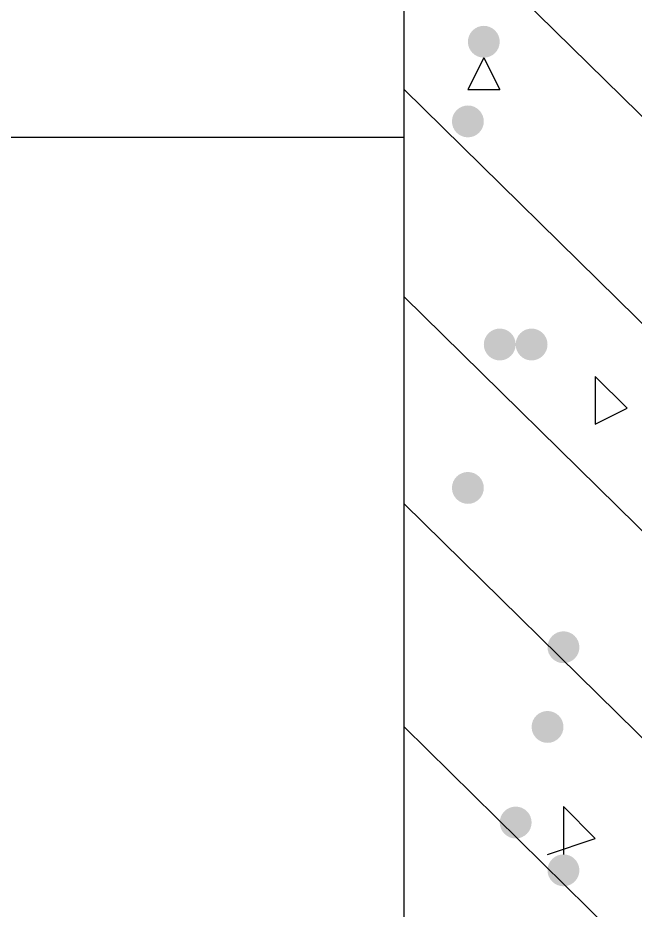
# Model space of a CAD drawing. Header units: inches. Extents: x 11 to 286, y 6 to 196.
# Drawn here: x 183.815 to 185.455, y 102.736 to 105.107 of the extents above; entities that cross this region are included whole.
import ezdxf

# ---------------------------------------------------------------- set-up
doc = ezdxf.new("R2010")
doc.units = ezdxf.units.IN
doc.header["$MEASUREMENT"] = 0
doc.layers.add('PDF_几何图形', color=7, linetype='Continuous')
doc.layers.add('PDF_实体填充', color=7, linetype='Continuous', true_color=0xffffff)

msp = doc.modelspace()

# ---------------------------------------------------------------- hatches: boundary and pattern name
at = {"layer": 'PDF_实体填充', "transparency": 33554559}
h = msp.add_hatch(color=7, dxfattribs=at)
edge = h.paths.add_edge_path(flags=0)
edge.add_spline(control_points=[(185.0954, 105.0431), (185.0954, 105.0198), (185.0764, 105.0008), (185.0531, 105.0008)], knot_values=[0, 0, 0, 0, 1, 1, 1, 1], degree=3, periodic=0)
edge.add_spline(control_points=[(185.0531, 105.0008), (185.0298, 105.0008), (185.0108, 105.0198), (185.0108, 105.0431)], knot_values=[0, 0, 0, 0, 1, 1, 1, 1], degree=3, periodic=0)
edge.add_line((185.0108, 105.0431), (185.0108, 105.0431))
edge.add_spline(control_points=[(185.0108, 105.0431), (185.0108, 105.0664), (185.0298, 105.0854), (185.0531, 105.0854)], knot_values=[0, 0, 0, 0, 1, 1, 1, 1], degree=3, periodic=0)
edge.add_spline(control_points=[(185.0531, 105.0854), (185.0764, 105.0854), (185.0954, 105.0664), (185.0954, 105.0431)], knot_values=[0, 0, 0, 0, 1, 1, 1, 1], degree=3, periodic=0)
edge.add_line((185.0954, 105.0431), (185.0954, 105.0431))
edge.add_line((185.0954, 105.0431), (185.0954, 105.0431))
h = msp.add_hatch(color=7, dxfattribs=at)
edge = h.paths.add_edge_path(flags=0)
edge.add_spline(control_points=[(185.0531, 104.8314), (185.0531, 104.8082), (185.0341, 104.7891), (185.0108, 104.7891)], knot_values=[0, 0, 0, 0, 1, 1, 1, 1], degree=3, periodic=0)
edge.add_spline(control_points=[(185.0108, 104.7891), (184.9875, 104.7891), (184.9684, 104.8082), (184.9684, 104.8314)], knot_values=[0, 0, 0, 0, 1, 1, 1, 1], degree=3, periodic=0)
edge.add_line((184.9684, 104.8314), (184.9684, 104.8314))
edge.add_spline(control_points=[(184.9684, 104.8314), (184.9684, 104.8547), (184.9875, 104.8738), (185.0108, 104.8738)], knot_values=[0, 0, 0, 0, 1, 1, 1, 1], degree=3, periodic=0)
edge.add_spline(control_points=[(185.0108, 104.8738), (185.0341, 104.8738), (185.0531, 104.8547), (185.0531, 104.8314)], knot_values=[0, 0, 0, 0, 1, 1, 1, 1], degree=3, periodic=0)
edge.add_line((185.0531, 104.8314), (185.0531, 104.8314))
edge.add_line((185.0531, 104.8314), (185.0531, 104.8314))
h = msp.add_hatch(color=7, dxfattribs=at)
edge = h.paths.add_edge_path(flags=0)
edge.add_spline(control_points=[(185.1378, 104.2388), (185.1378, 104.2155), (185.1187, 104.1964), (185.0954, 104.1964)], knot_values=[0, 0, 0, 0, 1, 1, 1, 1], degree=3, periodic=0)
edge.add_spline(control_points=[(185.0954, 104.1964), (185.0722, 104.1964), (185.0531, 104.2155), (185.0531, 104.2388)], knot_values=[0, 0, 0, 0, 1, 1, 1, 1], degree=3, periodic=0)
edge.add_line((185.0531, 104.2388), (185.0531, 104.2388))
edge.add_spline(control_points=[(185.0531, 104.2388), (185.0531, 104.2621), (185.0722, 104.2811), (185.0954, 104.2811)], knot_values=[0, 0, 0, 0, 1, 1, 1, 1], degree=3, periodic=0)
edge.add_spline(control_points=[(185.0954, 104.2811), (185.1187, 104.2811), (185.1378, 104.2621), (185.1378, 104.2388)], knot_values=[0, 0, 0, 0, 1, 1, 1, 1], degree=3, periodic=0)
edge.add_line((185.1378, 104.2388), (185.1378, 104.2388))
edge.add_line((185.1378, 104.2388), (185.1378, 104.2388))
h = msp.add_hatch(color=7, dxfattribs=at)
edge = h.paths.add_edge_path(flags=0)
edge.add_spline(control_points=[(185.2224, 104.2388), (185.2224, 104.2155), (185.2034, 104.1964), (185.1801, 104.1964)], knot_values=[0, 0, 0, 0, 1, 1, 1, 1], degree=3, periodic=0)
edge.add_spline(control_points=[(185.1801, 104.1964), (185.1568, 104.1964), (185.1378, 104.2155), (185.1378, 104.2388)], knot_values=[0, 0, 0, 0, 1, 1, 1, 1], degree=3, periodic=0)
edge.add_line((185.1378, 104.2388), (185.1378, 104.2388))
edge.add_spline(control_points=[(185.1378, 104.2388), (185.1378, 104.2621), (185.1568, 104.2811), (185.1801, 104.2811)], knot_values=[0, 0, 0, 0, 1, 1, 1, 1], degree=3, periodic=0)
edge.add_spline(control_points=[(185.1801, 104.2811), (185.2034, 104.2811), (185.2224, 104.2621), (185.2224, 104.2388)], knot_values=[0, 0, 0, 0, 1, 1, 1, 1], degree=3, periodic=0)
edge.add_line((185.2224, 104.2388), (185.2224, 104.2388))
edge.add_line((185.2224, 104.2388), (185.2224, 104.2388))
h = msp.add_hatch(color=7, dxfattribs=at)
edge = h.paths.add_edge_path(flags=0)
edge.add_spline(control_points=[(185.0531, 103.8578), (185.0531, 103.8345), (185.0341, 103.8154), (185.0108, 103.8154)], knot_values=[0, 0, 0, 0, 1, 1, 1, 1], degree=3, periodic=0)
edge.add_spline(control_points=[(185.0108, 103.8154), (184.9875, 103.8154), (184.9684, 103.8345), (184.9684, 103.8578)], knot_values=[0, 0, 0, 0, 1, 1, 1, 1], degree=3, periodic=0)
edge.add_line((184.9684, 103.8578), (184.9684, 103.8578))
edge.add_spline(control_points=[(184.9684, 103.8578), (184.9684, 103.8811), (184.9875, 103.9001), (185.0108, 103.9001)], knot_values=[0, 0, 0, 0, 1, 1, 1, 1], degree=3, periodic=0)
edge.add_spline(control_points=[(185.0108, 103.9001), (185.0341, 103.9001), (185.0531, 103.8811), (185.0531, 103.8578)], knot_values=[0, 0, 0, 0, 1, 1, 1, 1], degree=3, periodic=0)
edge.add_line((185.0531, 103.8578), (185.0531, 103.8578))
edge.add_line((185.0531, 103.8578), (185.0531, 103.8578))
h = msp.add_hatch(color=7, dxfattribs=at)
edge = h.paths.add_edge_path(flags=0)
edge.add_spline(control_points=[(185.3071, 103.4344), (185.3071, 103.4112), (185.2881, 103.3921), (185.2648, 103.3921)], knot_values=[0, 0, 0, 0, 1, 1, 1, 1], degree=3, periodic=0)
edge.add_spline(control_points=[(185.2648, 103.3921), (185.2415, 103.3921), (185.2224, 103.4112), (185.2224, 103.4344)], knot_values=[0, 0, 0, 0, 1, 1, 1, 1], degree=3, periodic=0)
edge.add_line((185.2224, 103.4344), (185.2224, 103.4344))
edge.add_spline(control_points=[(185.2224, 103.4344), (185.2224, 103.4577), (185.2415, 103.4768), (185.2648, 103.4768)], knot_values=[0, 0, 0, 0, 1, 1, 1, 1], degree=3, periodic=0)
edge.add_spline(control_points=[(185.2648, 103.4768), (185.2881, 103.4768), (185.3071, 103.4577), (185.3071, 103.4344)], knot_values=[0, 0, 0, 0, 1, 1, 1, 1], degree=3, periodic=0)
edge.add_line((185.3071, 103.4344), (185.3071, 103.4344))
edge.add_line((185.3071, 103.4344), (185.3071, 103.4344))
h = msp.add_hatch(color=7, dxfattribs=at)
edge = h.paths.add_edge_path(flags=0)
edge.add_spline(control_points=[(185.2648, 103.2228), (185.2648, 103.1995), (185.2457, 103.1804), (185.2224, 103.1804)], knot_values=[0, 0, 0, 0, 1, 1, 1, 1], degree=3, periodic=0)
edge.add_spline(control_points=[(185.2224, 103.1804), (185.1992, 103.1804), (185.1801, 103.1995), (185.1801, 103.2228)], knot_values=[0, 0, 0, 0, 1, 1, 1, 1], degree=3, periodic=0)
edge.add_line((185.1801, 103.2228), (185.1801, 103.2228))
edge.add_spline(control_points=[(185.1801, 103.2228), (185.1801, 103.2461), (185.1992, 103.2651), (185.2224, 103.2651)], knot_values=[0, 0, 0, 0, 1, 1, 1, 1], degree=3, periodic=0)
edge.add_spline(control_points=[(185.2224, 103.2651), (185.2457, 103.2651), (185.2648, 103.2461), (185.2648, 103.2228)], knot_values=[0, 0, 0, 0, 1, 1, 1, 1], degree=3, periodic=0)
edge.add_line((185.2648, 103.2228), (185.2648, 103.2228))
edge.add_line((185.2648, 103.2228), (185.2648, 103.2228))
h = msp.add_hatch(color=7, dxfattribs=at)
edge = h.paths.add_edge_path(flags=0)
edge.add_spline(control_points=[(185.1801, 102.9688), (185.1801, 102.9455), (185.1611, 102.9264), (185.1378, 102.9264)], knot_values=[0, 0, 0, 0, 1, 1, 1, 1], degree=3, periodic=0)
edge.add_spline(control_points=[(185.1378, 102.9264), (185.1145, 102.9264), (185.0954, 102.9455), (185.0954, 102.9688)], knot_values=[0, 0, 0, 0, 1, 1, 1, 1], degree=3, periodic=0)
edge.add_line((185.0954, 102.9688), (185.0954, 102.9688))
edge.add_spline(control_points=[(185.0954, 102.9688), (185.0954, 102.9921), (185.1145, 103.0111), (185.1378, 103.0111)], knot_values=[0, 0, 0, 0, 1, 1, 1, 1], degree=3, periodic=0)
edge.add_spline(control_points=[(185.1378, 103.0111), (185.1611, 103.0111), (185.1801, 102.9921), (185.1801, 102.9688)], knot_values=[0, 0, 0, 0, 1, 1, 1, 1], degree=3, periodic=0)
edge.add_line((185.1801, 102.9688), (185.1801, 102.9688))
edge.add_line((185.1801, 102.9688), (185.1801, 102.9688))
h = msp.add_hatch(color=7, dxfattribs=at)
edge = h.paths.add_edge_path(flags=0)
edge.add_spline(control_points=[(185.3071, 102.8418), (185.3071, 102.8185), (185.2881, 102.7994), (185.2648, 102.7994)], knot_values=[0, 0, 0, 0, 1, 1, 1, 1], degree=3, periodic=0)
edge.add_spline(control_points=[(185.2648, 102.7994), (185.2415, 102.7994), (185.2224, 102.8185), (185.2224, 102.8418)], knot_values=[0, 0, 0, 0, 1, 1, 1, 1], degree=3, periodic=0)
edge.add_line((185.2224, 102.8418), (185.2224, 102.8418))
edge.add_spline(control_points=[(185.2224, 102.8418), (185.2224, 102.8651), (185.2415, 102.8841), (185.2648, 102.8841)], knot_values=[0, 0, 0, 0, 1, 1, 1, 1], degree=3, periodic=0)
edge.add_spline(control_points=[(185.2648, 102.8841), (185.2881, 102.8841), (185.3071, 102.8651), (185.3071, 102.8418)], knot_values=[0, 0, 0, 0, 1, 1, 1, 1], degree=3, periodic=0)
edge.add_line((185.3071, 102.8418), (185.3071, 102.8418))
edge.add_line((185.3071, 102.8418), (185.3071, 102.8418))

# ---------------------------------------------------------------- linework, layer by layer
at = {"layer": 'PDF_几何图形'}
for p, q in [((184.8414, 70.5414), (184.8414, 107.3291)), ((184.8414, 105.4664), (187.4238, 102.9264)), ((185.0531, 105.0008), (185.0108, 104.9161)), ((185.0531, 105.0008), (185.0954, 104.9161)), ((184.8414, 104.9161), (187.4238, 102.3761)), ((185.0108, 104.9161), (185.0954, 104.9161)), ((184.8414, 104.7891), (163.8864, 104.7891)), ((184.8414, 104.3658), (187.4238, 101.8258)), ((185.3494, 104.1541), (185.4341, 104.0694)), ((185.3494, 104.1541), (185.3494, 104.0271)), ((185.3494, 104.0271), (185.4341, 104.0694)), ((184.8414, 103.8154), (187.4238, 101.2754)), ((184.8414, 103.2228), (187.4238, 100.6828)), ((185.2648, 103.0111), (185.3494, 102.9264)), ((185.2648, 103.0111), (185.2648, 102.8841)), ((185.2224, 102.8841), (185.3494, 102.9264))]:
    msp.add_line(p, q, dxfattribs=at)

doc.saveas('drawing.dxf')
